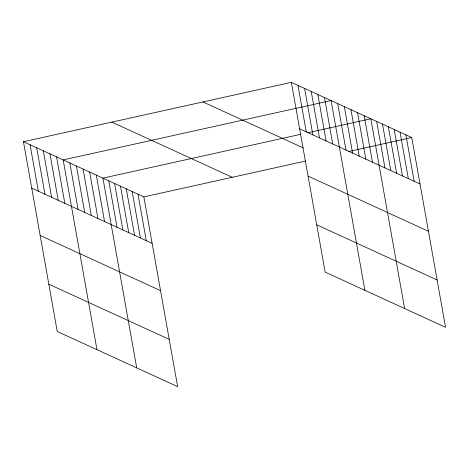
<?xml version="1.0" encoding="UTF-8"?>
<svg xmlns="http://www.w3.org/2000/svg" width="469" height="469" viewBox="0 0 469 469"><rect width="100%" height="100%" fill="white"/><g stroke="black" fill="none" stroke-linecap="round" stroke-linejoin="round"><path stroke-width="0.7" d="M23.45 141.714L143.848 196.892L177.645 386.649L57.253 331.472L23.45 141.714L291.355 82.351L411.747 137.528L445.55 327.286L325.152 272.108L291.355 82.351M300.946 134.251L102.91 178.132L136.714 367.889M307.359 132.827L370.815 118.768L404.618 308.526M143.848 196.892L305.548 161.06M348.297 151.587L411.747 137.528M299.627 128.805L420.025 183.977M202.948 101.943L303.197 147.887M308.051 176.092L428.449 231.27M111.857 122.128L232.255 177.3M316.733 224.821L437.126 279.993M31.722 188.169L152.12 243.341M40.146 235.456L160.545 290.633M48.829 284.185L169.221 339.357M405.902 134.849L414.174 181.298M400.051 132.164L408.329 178.619M394.206 129.485L402.478 175.939M388.355 126.806L396.633 173.26M382.511 124.127L390.783 170.575M376.66 121.448L384.938 167.896M364.19 115.732L372.468 162.186M357.571 112.701L365.843 159.149M350.947 109.664L359.225 156.113M344.328 106.627L352.6 153.082M337.703 103.596L345.981 150.045M364.888 290.317L331.085 100.559L63.18 159.923L96.983 349.681M324.46 97.523L332.738 143.977M317.841 94.492L326.113 140.94M311.217 91.455L319.495 137.909M304.598 88.424L312.87 134.873M297.973 85.387L306.251 131.836M137.997 194.207L146.269 240.661M132.152 191.528L140.424 237.982M126.302 188.849L134.574 235.303M120.457 186.17L128.729 232.618M114.606 183.49L122.878 229.939M108.761 180.811L117.033 227.26M96.292 175.095L104.564 221.544M89.667 172.059L97.939 218.513M83.048 169.028L91.32 215.476M76.424 165.991L84.696 212.445M69.805 162.96L78.077 209.409M56.561 156.886L64.833 203.341M49.937 153.855L58.209 200.304M43.318 150.819L51.59 197.267M36.693 147.788L44.965 194.236M30.075 144.751L38.347 191.2"/></g></svg>
